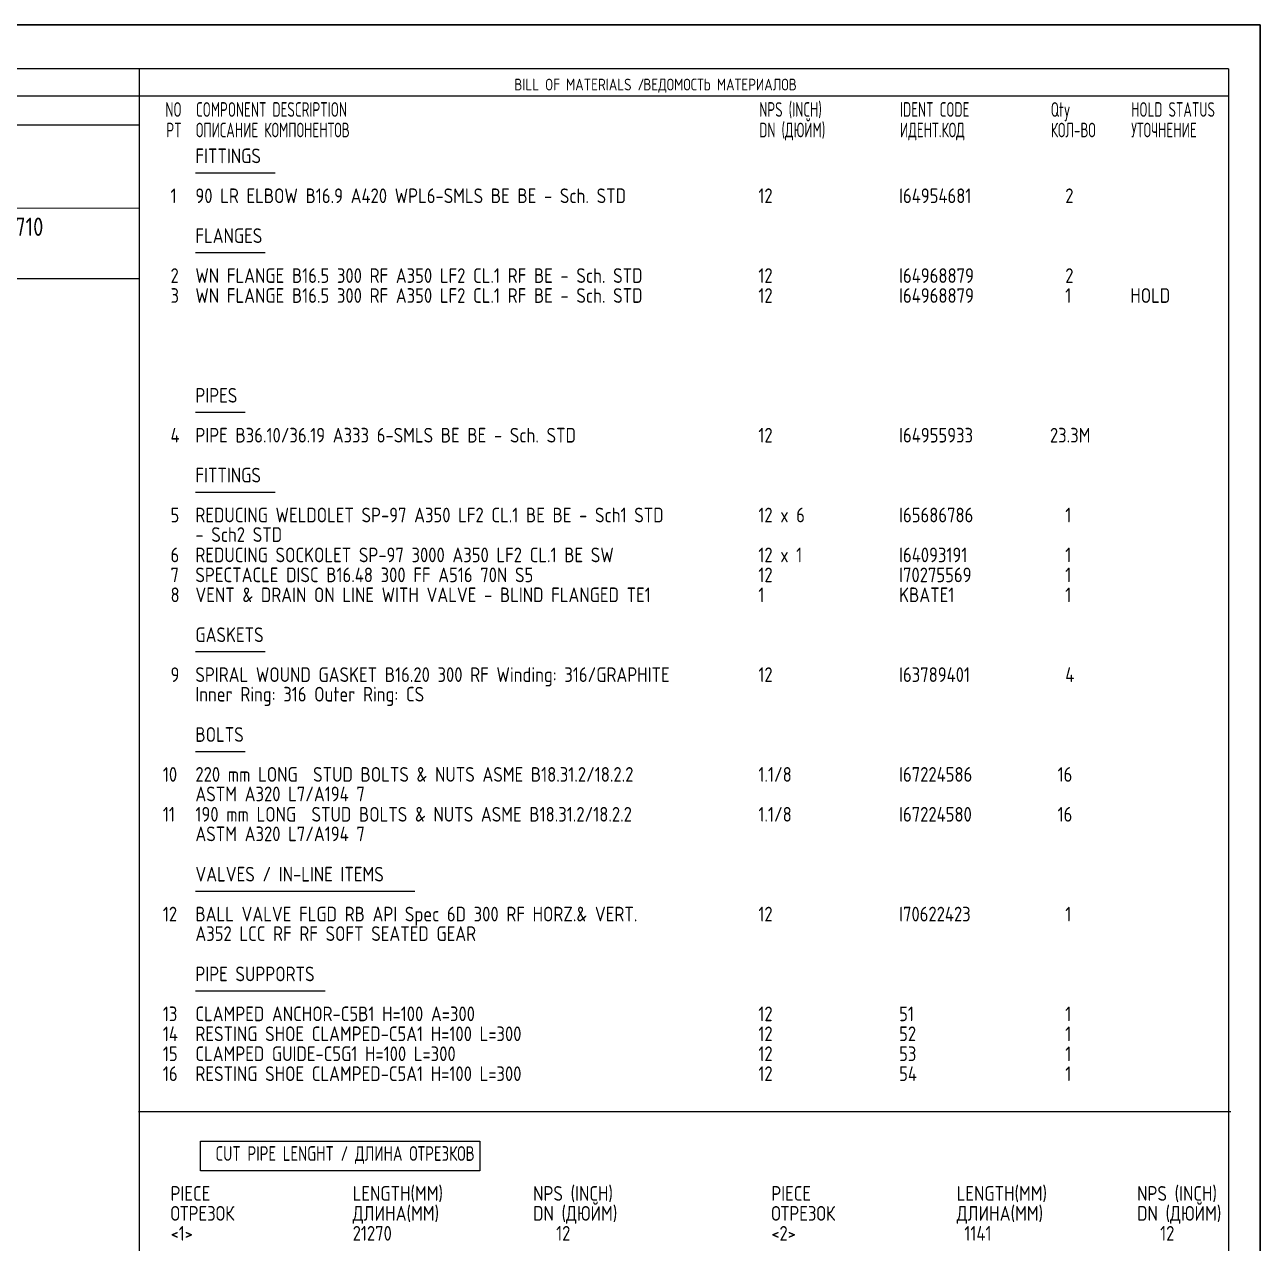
# Model space of a CAD drawing. Extents: x 0 to 594, y 0 to 420.
# Drawn here: x 383.3 to 594, y 212.3 to 420 of the extents above; entities that cross this region are included whole.
import ezdxf
from ezdxf.enums import TextEntityAlignment as Align

# ---------------------------------------------------------------- set-up
doc = ezdxf.new("R2010")
doc.units = 0
doc.header["$MEASUREMENT"] = 0
doc.linetypes.add('BORDER_2012_SLN$0$8001.Solid', pattern=[0])
for name, color, linetype in [('BORDER_2012_SLN$0$2', 7, 'Continuous'), ('BORDER_2012_SLN$0$GT_1', 7, 'Continuous'), ('GT_1', 7, 'Continuous')]:
    doc.layers.add(name, color=color, linetype=linetype)
for name, color, linetype, lineweight in [('BORDER_2012_SLN$0$BG_Level_1', 7, 'BORDER_2012_SLN$0$8001.Solid', 25), ('BORDER_2012_SLN$0$Level_1', 7, 'BORDER_2012_SLN$0$8001.Solid', 25), ('BORDER_2012_SLN$0$Level_18', 7, 'BORDER_2012_SLN$0$8001.Solid', 25)]:
    doc.layers.add(name, color=color, linetype=linetype, lineweight=lineweight)
doc.styles.add('BORDER_2012_SLN$0$GOST type A', font='GOST type A')
doc.styles.add('BORDER_2012_SLN$0$HTX1', font='')
doc.styles.add('HTX1', font='')
doc.styles.get('BORDER_2012_SLN$0$HTX1').set_extended_font_data('GOST type A')
doc.styles.get('HTX1').set_extended_font_data('GOST type A')

# ---------------------------------------------------------------- blocks, each defined once
blk = doc.blocks.new('BORDER_2012_SLN')
at = {"layer": 'BORDER_2012_SLN$0$2'}
blk.add_line((162.42, 407.85), (588.6, 407.85), dxfattribs=at)
at = {"layer": 'BORDER_2012_SLN$0$Level_1', "color": 7, "lineweight": -3}
for p, q in [((588.6, 412.5), (25.4, 412.5)), ((402.9, 7.5), (402.9, 412.5)), ((588.6, 412.5), (588.6, 7.5)), ((402.75, 402.9), (188.39, 402.9)), ((402.9, 388.7), (162.37, 388.68)), ((402.9, 376.7), (25.4, 376.7))]:
    blk.add_line(p, q, dxfattribs=at)
at = {"layer": 'BORDER_2012_SLN$0$Level_18', "color": 7, "lineweight": -3, "flags": 128}
blk.add_lwpolyline([(0, 0), (0, 420), (594, 420), (594, 0)], close=True, dxfattribs=at)
at = {"layer": 'BORDER_2012_SLN$0$BG_Level_1', "color": 7, "style": 'BORDER_2012_SLN$0$GOST type A'}
for s, p in [('BILL OF MATERIALS / ', (466.8, 408.8)), ('ВЕДОМОСТЬ МАТЕРИАЛОВ', (488.8, 408.8))]:
    blk.add_text(s, height=2, dxfattribs=at).set_placement(p)
at = {"layer": 'BORDER_2012_SLN$0$GT_1', "style": 'BORDER_2012_SLN$0$HTX1', "width": 0.8}
for s, p in [('NO', (410.06, 404.3)), ('PT', (410.06, 400.8))]:
    blk.add_text(s, height=2.5, dxfattribs=at).set_placement(p, align=Align.RIGHT)
for s, p in [('COMPONENT DESCRIPTION', (412.5, 404.3)), ('NPS (INCH)', (508.56, 404.3)), ('IDENT CODE', (532.56, 404.3)), ('Qty', (558.27, 404.3)), ('HOLD STATUS', (571.99, 404.3)), ('ОПИСАНИЕ КОМПОНЕНТОВ', (412.5, 400.8)), ('DN (ДЮЙМ)', (508.56, 400.8)), ('ИДЕНТ.КОД', (532.56, 400.8)), ('КОЛ-ВО', (558.27, 400.8)), ('УТОЧНЕНИЕ', (571.99, 400.8))]:
    blk.add_text(s, height=2.5, dxfattribs=at).set_placement(p)

msp = doc.modelspace()

# ---------------------------------------------------------------- linework, layer by layer
at = {"layer": 'GT_1', "flags": 128}
for points in [[(0, 0), (594, 0), (594, 420), (0, 420), (0, 0)], [(426.014, 394.704), (412.414, 394.704)], [(424.314, 381.099), (412.414, 381.099)], [(420.914, 353.888), (412.414, 353.888)], [(426.014, 340.282), (412.414, 340.282)], [(424.314, 313.071), (412.414, 313.071)], [(420.914, 296.065), (412.414, 296.065)], [(449.814, 272.255), (412.414, 272.255)], [(434.514, 255.248), (412.414, 255.248)], [(402.7, 234.729), (589, 234.729)], [(413.271, 229.684), (460.914, 229.684), (460.914, 224.636), (413.271, 224.636), (413.271, 229.684)]]:
    msp.add_lwpolyline(points, dxfattribs=at)

# ---------------------------------------------------------------- block references
at = {"linetype": 'Continuous'}
msp.add_blockref('BORDER_2012_SLN', (0, 0), dxfattribs=at)

# ---------------------------------------------------------------- texts
at = {"layer": 'GT_1', "style": 'HTX1'}
for s, height, width, p in [('FITTINGS', 2.5, 1.02, (412.414, 396.395)), ('  1', 2.5, 1.02, (405.557, 389.592)), ('90 LR ELBOW B16.9 A420 WPL6-SMLS BE BE - Sch. STD', 2.5, 1.02, (412.414, 389.592)), ('12', 2.5, 1.02, (508.414, 389.592)), ('I64954681', 2.5, 1.02, (532.414, 389.592)), ('  2', 2.5, 1.02, (558.129, 389.592)), ('SLN-2725-8779-25-F-2710', 3.125, 1.02, (345, 384)), ('FLANGES', 2.5, 1.02, (412.414, 382.789)), ('  2', 2.5, 1.02, (405.557, 375.986)), ('WN FLANGE B16.5 300 RF A350 LF2 CL.1 RF BE - Sch. STD', 2.5, 1.02, (412.414, 375.986)), ('12', 2.5, 1.02, (508.414, 375.986)), ('I64968879', 2.5, 1.02, (532.414, 375.986)), ('  2', 2.5, 1.02, (558.129, 375.986)), ('  3', 2.5, 1.02, (405.557, 372.585)), ('WN FLANGE B16.5 300 RF A350 LF2 CL.1 RF BE - Sch. STD', 2.5, 1.02, (412.414, 372.585)), ('12', 2.5, 1.02, (508.414, 372.585)), ('I64968879', 2.5, 1.02, (532.414, 372.585)), ('  1', 2.5, 1.02, (558.129, 372.585)), ('HOLD', 2.5, 1.02, (571.843, 372.585)), ('PIPES', 2.5, 1.02, (412.414, 355.578)), ('  4', 2.5, 1.02, (405.557, 348.776)), ('PIPE B36.10/36.19 A333 6-SMLS BE BE - Sch. STD', 2.5, 1.02, (412.414, 348.776)), ('12', 2.5, 1.02, (508.414, 348.776)), ('I64955933', 2.5, 1.02, (532.414, 348.776)), ('23.3M', 2.5, 1.02, (558.129, 348.776)), ('FITTINGS', 2.5, 1.02, (412.414, 341.973)), ('  5', 2.5, 1.02, (405.557, 335.17)), ('REDUCING WELDOLET SP-97 A350 LF2 CL.1 BE BE - Sch1 STD', 2.5, 1.02, (412.414, 335.17)), ('12 x 6', 2.5, 1.02, (508.414, 335.17)), ('I65686786', 2.5, 1.02, (532.414, 335.17)), ('  1', 2.5, 1.02, (558.129, 335.17)), ('- Sch2 STD', 2.5, 1.02, (412.414, 331.837)), ('  6', 2.5, 1.02, (405.557, 328.367)), ('REDUCING SOCKOLET SP-97 3000 A350 LF2 CL.1 BE SW', 2.5, 1.02, (412.414, 328.367)), ('12 x 1', 2.5, 1.02, (508.414, 328.367)), ('I64093191', 2.5, 1.02, (532.414, 328.367)), ('  1', 2.5, 1.02, (558.129, 328.367)), ('  7', 2.5, 1.02, (405.557, 324.966)), ('SPECTACLE DISC B16.48 300 FF A516 70N S5', 2.5, 1.02, (412.414, 324.966)), ('12', 2.5, 1.02, (508.414, 324.966)), ('I70275569', 2.5, 1.02, (532.414, 324.966)), ('  1', 2.5, 1.02, (558.129, 324.966)), ('  8', 2.5, 1.02, (405.557, 321.565)), ('VENT & DRAIN ON LINE WITH VALVE - BLIND FLANGED TE1', 2.5, 1.02, (412.414, 321.565)), ('1', 2.5, 1.02, (508.414, 321.565)), ('KBATE1', 2.5, 1.02, (532.414, 321.565)), ('  1', 2.5, 1.02, (558.129, 321.565)), ('GASKETS', 2.5, 1.02, (412.414, 314.762)), ('  9', 2.5, 1.02, (405.557, 307.959)), ('SPIRAL WOUND GASKET B16.20 300 RF Winding: 316/GRAPHITE', 2.5, 1.02, (412.414, 307.959)), ('12', 2.5, 1.02, (508.414, 307.959)), ('I63789401', 2.5, 1.02, (532.414, 307.959)), ('  4', 2.5, 1.02, (558.129, 307.959)), ('Inner Ring: 316 Outer Ring: CS', 2.5, 1.02, (412.414, 304.626)), ('BOLTS', 2.5, 1.02, (412.414, 297.755)), (' 10', 2.5, 1.02, (405.557, 290.952)), ('220 mm LONG  STUD BOLTS & NUTS ASME B18.31.2/18.2.2', 2.5, 1.02, (412.414, 290.952)), ('1.1/8', 2.5, 1.02, (508.414, 290.952)), ('I67224586', 2.5, 1.02, (532.414, 290.952)), (' 16', 2.5, 1.02, (558.129, 290.952)), ('ASTM A320 L7/A194 7', 2.5, 1.02, (412.414, 287.619)), (' 11', 2.5, 1.02, (405.557, 284.15)), ('190 mm LONG  STUD BOLTS & NUTS ASME B18.31.2/18.2.2', 2.5, 1.02, (412.414, 284.15)), ('1.1/8', 2.5, 1.02, (508.414, 284.15)), ('I67224580', 2.5, 1.02, (532.414, 284.15)), (' 16', 2.5, 1.02, (558.129, 284.15)), ('ASTM A320 L7/A194 7', 2.5, 1.02, (412.414, 280.816)), ('VALVES / IN-LINE ITEMS', 2.5, 1.02, (412.414, 273.946)), (' 12', 2.5, 1.02, (405.557, 267.143)), ('BALL VALVE FLGD RB API Spec 6D 300 RF HORZ.& VERT.', 2.5, 1.02, (412.414, 267.143)), ('12', 2.5, 1.02, (508.414, 267.143)), ('I70622423', 2.5, 1.02, (532.414, 267.143)), ('  1', 2.5, 1.02, (558.129, 267.143)), ('A352 LCC RF RF SOFT SEATED GEAR', 2.5, 1.02, (412.414, 263.81)), ('PIPE SUPPORTS', 2.5, 1.02, (412.414, 256.939)), (' 13', 2.5, 1.02, (405.557, 250.136)), ('CLAMPED ANCHOR-C5B1 H=100 A=300', 2.5, 1.02, (412.414, 250.136)), ('12', 2.5, 1.02, (508.414, 250.136)), ('51', 2.5, 1.02, (532.414, 250.136)), ('  1', 2.5, 1.02, (558.129, 250.136)), (' 14', 2.5, 1.02, (405.557, 246.735)), ('RESTING SHOE CLAMPED-C5A1 H=100 L=300', 2.5, 1.02, (412.414, 246.735)), ('12', 2.5, 1.02, (508.414, 246.735)), ('52', 2.5, 1.02, (532.414, 246.735)), ('  1', 2.5, 1.02, (558.129, 246.735)), (' 15', 2.5, 1.02, (405.557, 243.333)), ('CLAMPED GUIDE-C5G1 H=100 L=300', 2.5, 1.02, (412.414, 243.333)), ('12', 2.5, 1.02, (508.414, 243.333)), ('53', 2.5, 1.02, (532.414, 243.333)), ('  1', 2.5, 1.02, (558.129, 243.333)), (' 16', 2.5, 1.02, (405.557, 239.932)), ('RESTING SHOE CLAMPED-C5A1 H=100 L=300', 2.5, 1.02, (412.414, 239.932)), ('12', 2.5, 1.02, (508.414, 239.932)), ('54', 2.5, 1.02, (532.414, 239.932)), ('  1', 2.5, 1.02, (558.129, 239.932)), ('CUT PIPE LENGHT / ДЛИНА ОТРЕЗКОВ', 2.5, 0.9, (415.843, 226.327)), ('  PIECE', 2.5, 1.02, (405.557, 219.524)), ('    LENGTH(MM)', 2.5, 1.02, (434, 219.524)), ('NPS (INCH)', 2.5, 1.02, (470, 219.524)), ('  PIECE', 2.5, 1.02, (508, 219.524)), ('    LENGTH(MM)', 2.5, 1.02, (537, 219.524)), ('NPS (INCH)', 2.5, 1.02, (573, 219.524)), ('DN (ДЮЙМ)', 2.5, 1.02, (470, 216.122)), ('DN (ДЮЙМ)', 2.5, 1.02, (573, 216.122)), ('  ОТРЕЗОК', 2.5, 1.02, (405.557, 216.122)), ('    ДЛИНА(MM)', 2.5, 1.02, (434, 216.122)), ('  ОТРЕЗОК', 2.5, 1.02, (508, 216.122)), ('    ДЛИНА(MM)', 2.5, 1.02, (537, 216.122)), ('  <1>', 2.5, 1.02, (405.557, 212.721)), ('    21270', 2.5, 1.02, (434, 212.721)), ('   12', 2.5, 1.02, (470, 212.721)), ('  <2>', 2.5, 1.02, (508, 212.721)), ('     1141', 2.5, 1.02, (537, 212.721)), ('   12', 2.5, 1.02, (573, 212.721))]:
    msp.add_text(s, height=height, dxfattribs=dict(at, width=width)).set_placement(p)

doc.saveas('drawing.dxf')
